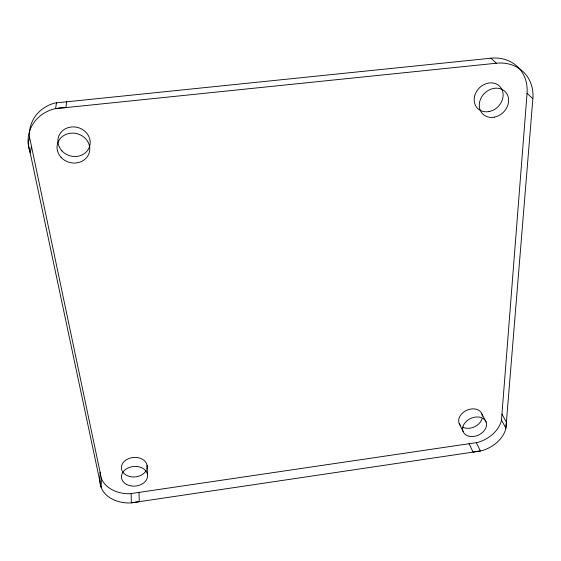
<?xml version="1.0" encoding="UTF-8"?>
<svg xmlns="http://www.w3.org/2000/svg" width="561" height="561" viewBox="0 0 561 561"><rect width="100%" height="100%" fill="white"/><g stroke="black" fill="none" stroke-linecap="round" stroke-linejoin="round"><path stroke-width="0.84" d="M29.53 137.143L101.359 478.196L101.183 487.397L28.225 143.525L29.53 137.143L29.361 135.608A38.548 34.782 17.3 0 1 54.859 103.028L490.889 58.211L496.331 63.225A42.236 35.708 -44.5 0 1 532.866 98.722L505.903 428.19L501.485 420.077L527.06 93.35A41.647 35.35 -44.9 0 0 490.889 58.211M100.096 472.215L99.907 481.373L100.342 484.928L101.506 488.351A30.813 23.085 -5.2 0 0 130.026 502.972L139.261 501.688L138.995 492.488M66.668 101.674L65.918 107.6L59.831 107.852L53.919 108.981A39.109 35.196 16.6 0 0 28.05 141.975L28.674 147.487L30.21 152.88L31.479 146.393M56.493 102.712L55.581 108.659L496.331 63.225M501.485 420.077L501.303 421.059A28.962 21.43 -24.2 0 1 477.523 442.475L129.864 493.743A30.448 22.959 -5 0 1 101.681 479.15L101.359 478.196M527.06 93.35L532.866 98.722M501.948 414.123L506.394 422.195L505.713 429.179A29.298 21.535 -24.2 0 1 481.626 450.749L473.105 452.103L469.094 443.8M481.871 413.885L486.107 421.998A12.461 9.186 -24.1 0 1 471.717 436.563A12.461 9.186 -24.1 0 1 465.974 421.718A12.461 9.186 -24.1 0 1 486.107 421.998M476.338 442.734L480.426 451.009L131.337 502.866L131.162 493.645M459.171 423.436L463.141 431.64M147.094 465.42L147.466 474.452M460.455 425.462A12.314 9.144 -24.2 0 1 467.117 410.105A12.314 9.144 -24.2 0 1 482.341 416.255M482.004 418.779A12.314 9.144 -24.2 0 1 462.411 427.012M122.046 470.763A12.931 9.782 -5.2 0 1 133.904 457.418A12.931 9.782 -5.2 0 1 146.772 469.234M146.232 470.469A12.931 9.782 -5.2 0 1 134.409 476.99A12.931 9.782 -5.2 0 1 122.445 471.542M494.381 117.151A15.834 13.387 -44.5 0 0 506.436 93.133A15.834 13.387 -44.5 0 0 481.015 98.098A15.834 13.387 -44.5 0 0 494.381 117.151M61.114 157.361A16.493 14.859 15.4 0 0 88.94 153.644A16.493 14.859 15.4 0 0 70.216 133.266A16.493 14.859 15.4 0 0 61.114 157.361M126.569 484.416A13.092 9.839 -5.3 0 0 147.466 477.018A13.092 9.839 -5.3 0 0 129.5 467.369A13.092 9.839 -5.3 0 0 126.569 484.416M489.129 111.541A15.617 13.254 -44.9 0 0 500.952 87.797A15.617 13.254 -44.9 0 0 475.875 92.684A15.617 13.254 -44.9 0 0 489.129 111.541M61.92 150.86A16.255 14.684 16.1 0 0 89.339 147.213A16.255 14.684 16.1 0 0 70.896 127.045A16.255 14.684 16.1 0 0 61.92 150.86"/></g></svg>
